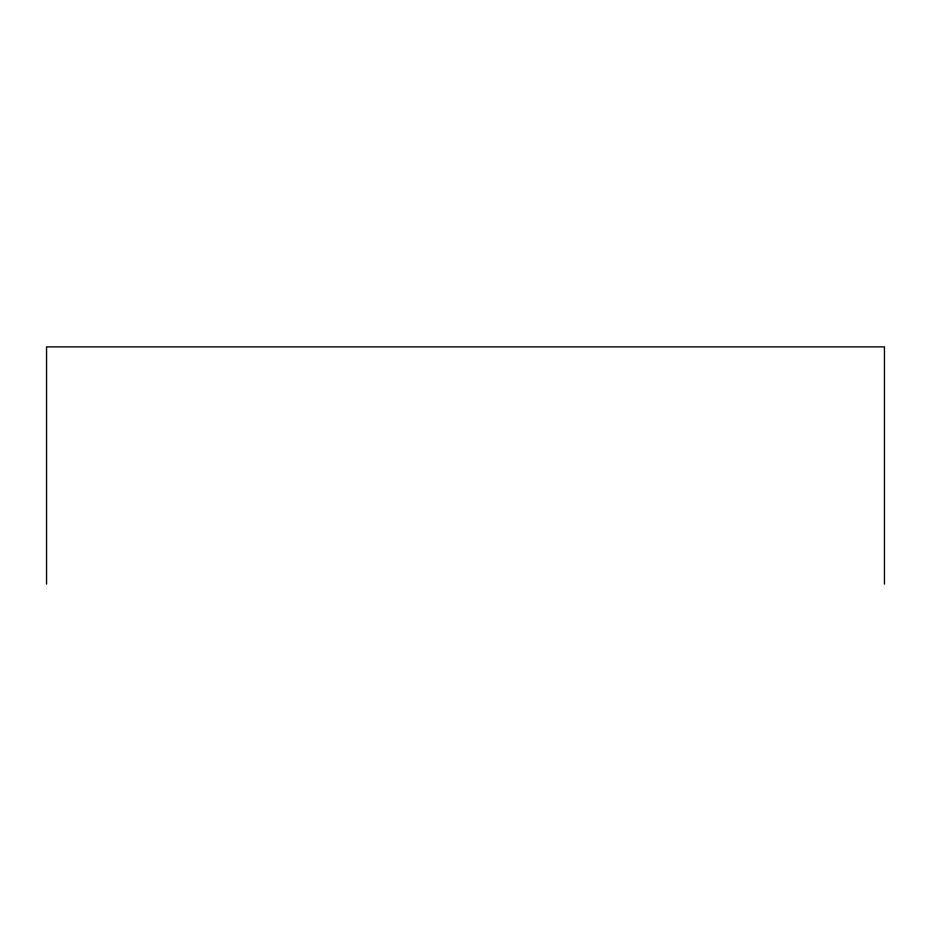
<?xml version="1.0" encoding="UTF-8"?>
<svg xmlns="http://www.w3.org/2000/svg" width="931" height="931" viewBox="0 0 931 931"><rect width="100%" height="100%" fill="white"/><g stroke="black" fill="none" stroke-linecap="round" stroke-linejoin="round"><path stroke-width="1.4" d="M884.45 584.121L884.45 346.879L46.55 346.879L46.55 584.121"/></g></svg>
